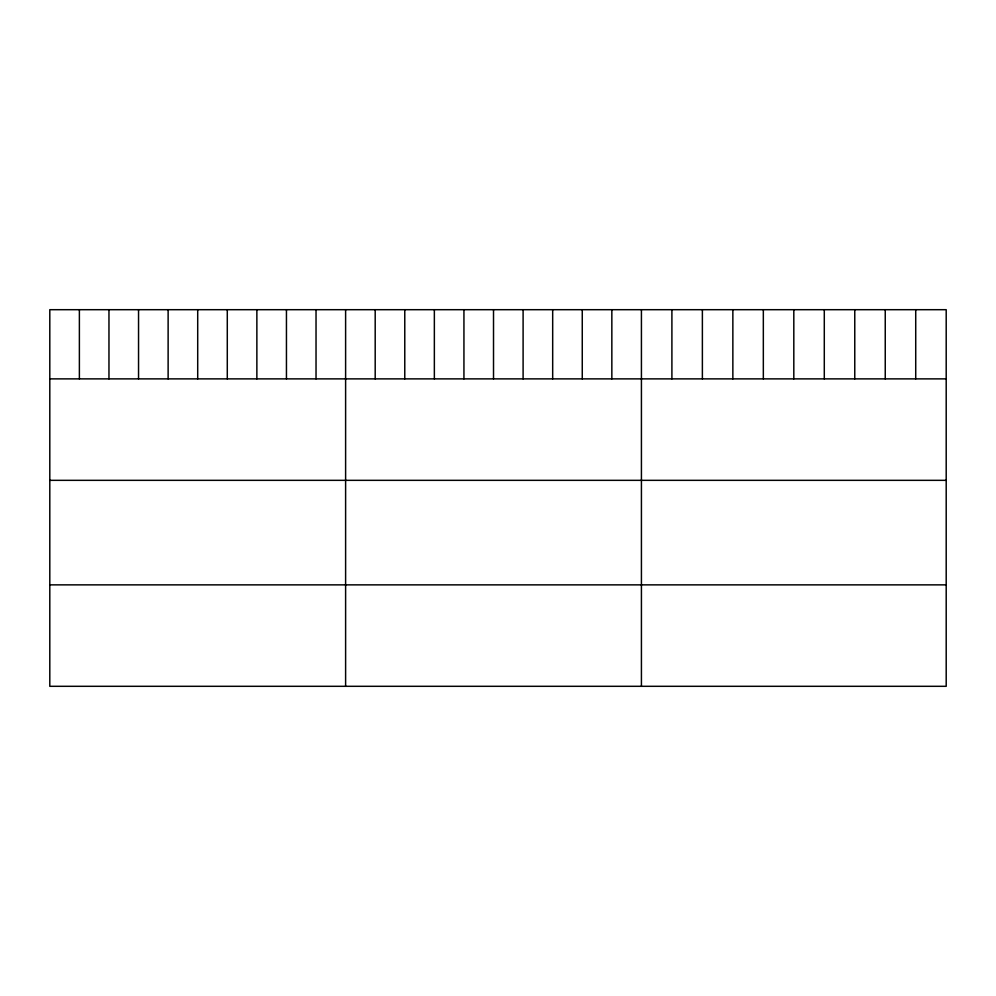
<?xml version="1.0" encoding="UTF-8"?>
<svg xmlns="http://www.w3.org/2000/svg" width="996" height="996" viewBox="0 0 996 996"><rect width="100%" height="100%" fill="white"/><g stroke="black" fill="none" stroke-linecap="round" stroke-linejoin="round"><path stroke-width="1.49" d="M946.2 378.878L946.2 686.306L49.8 686.306L49.8 309.694L946.2 309.694L946.2 378.878L49.8 378.878M49.8 480.333L946.2 480.333M49.8 584.864L946.2 584.864M915.722 309.694L915.722 378.878M885.245 309.694L885.245 378.878M854.767 309.694L854.767 378.878M824.29 309.694L824.29 378.878M793.812 309.694L793.812 378.878M763.334 309.694L763.334 378.878M732.857 309.694L732.857 378.878M702.379 309.694L702.379 378.878M671.902 309.694L671.902 378.878M641.424 309.694L641.424 686.306M611.843 309.694L611.843 378.878M582.262 309.694L582.262 378.878M552.68 309.694L552.68 378.878M523.099 309.694L523.099 378.878M493.518 309.694L493.518 378.878M463.937 309.694L463.937 378.878M434.356 309.694L434.356 378.878M404.774 309.694L404.774 378.878M375.193 309.694L375.193 378.878M345.612 309.694L345.612 686.306M316.031 309.694L316.031 378.878M286.45 309.694L286.45 378.878M256.868 309.694L256.868 378.878M227.287 309.694L227.287 378.878M197.706 309.694L197.706 378.878M168.125 309.694L168.125 378.878M138.544 309.694L138.544 378.878M108.962 309.694L108.962 378.878M79.381 309.694L79.381 378.878"/></g></svg>
